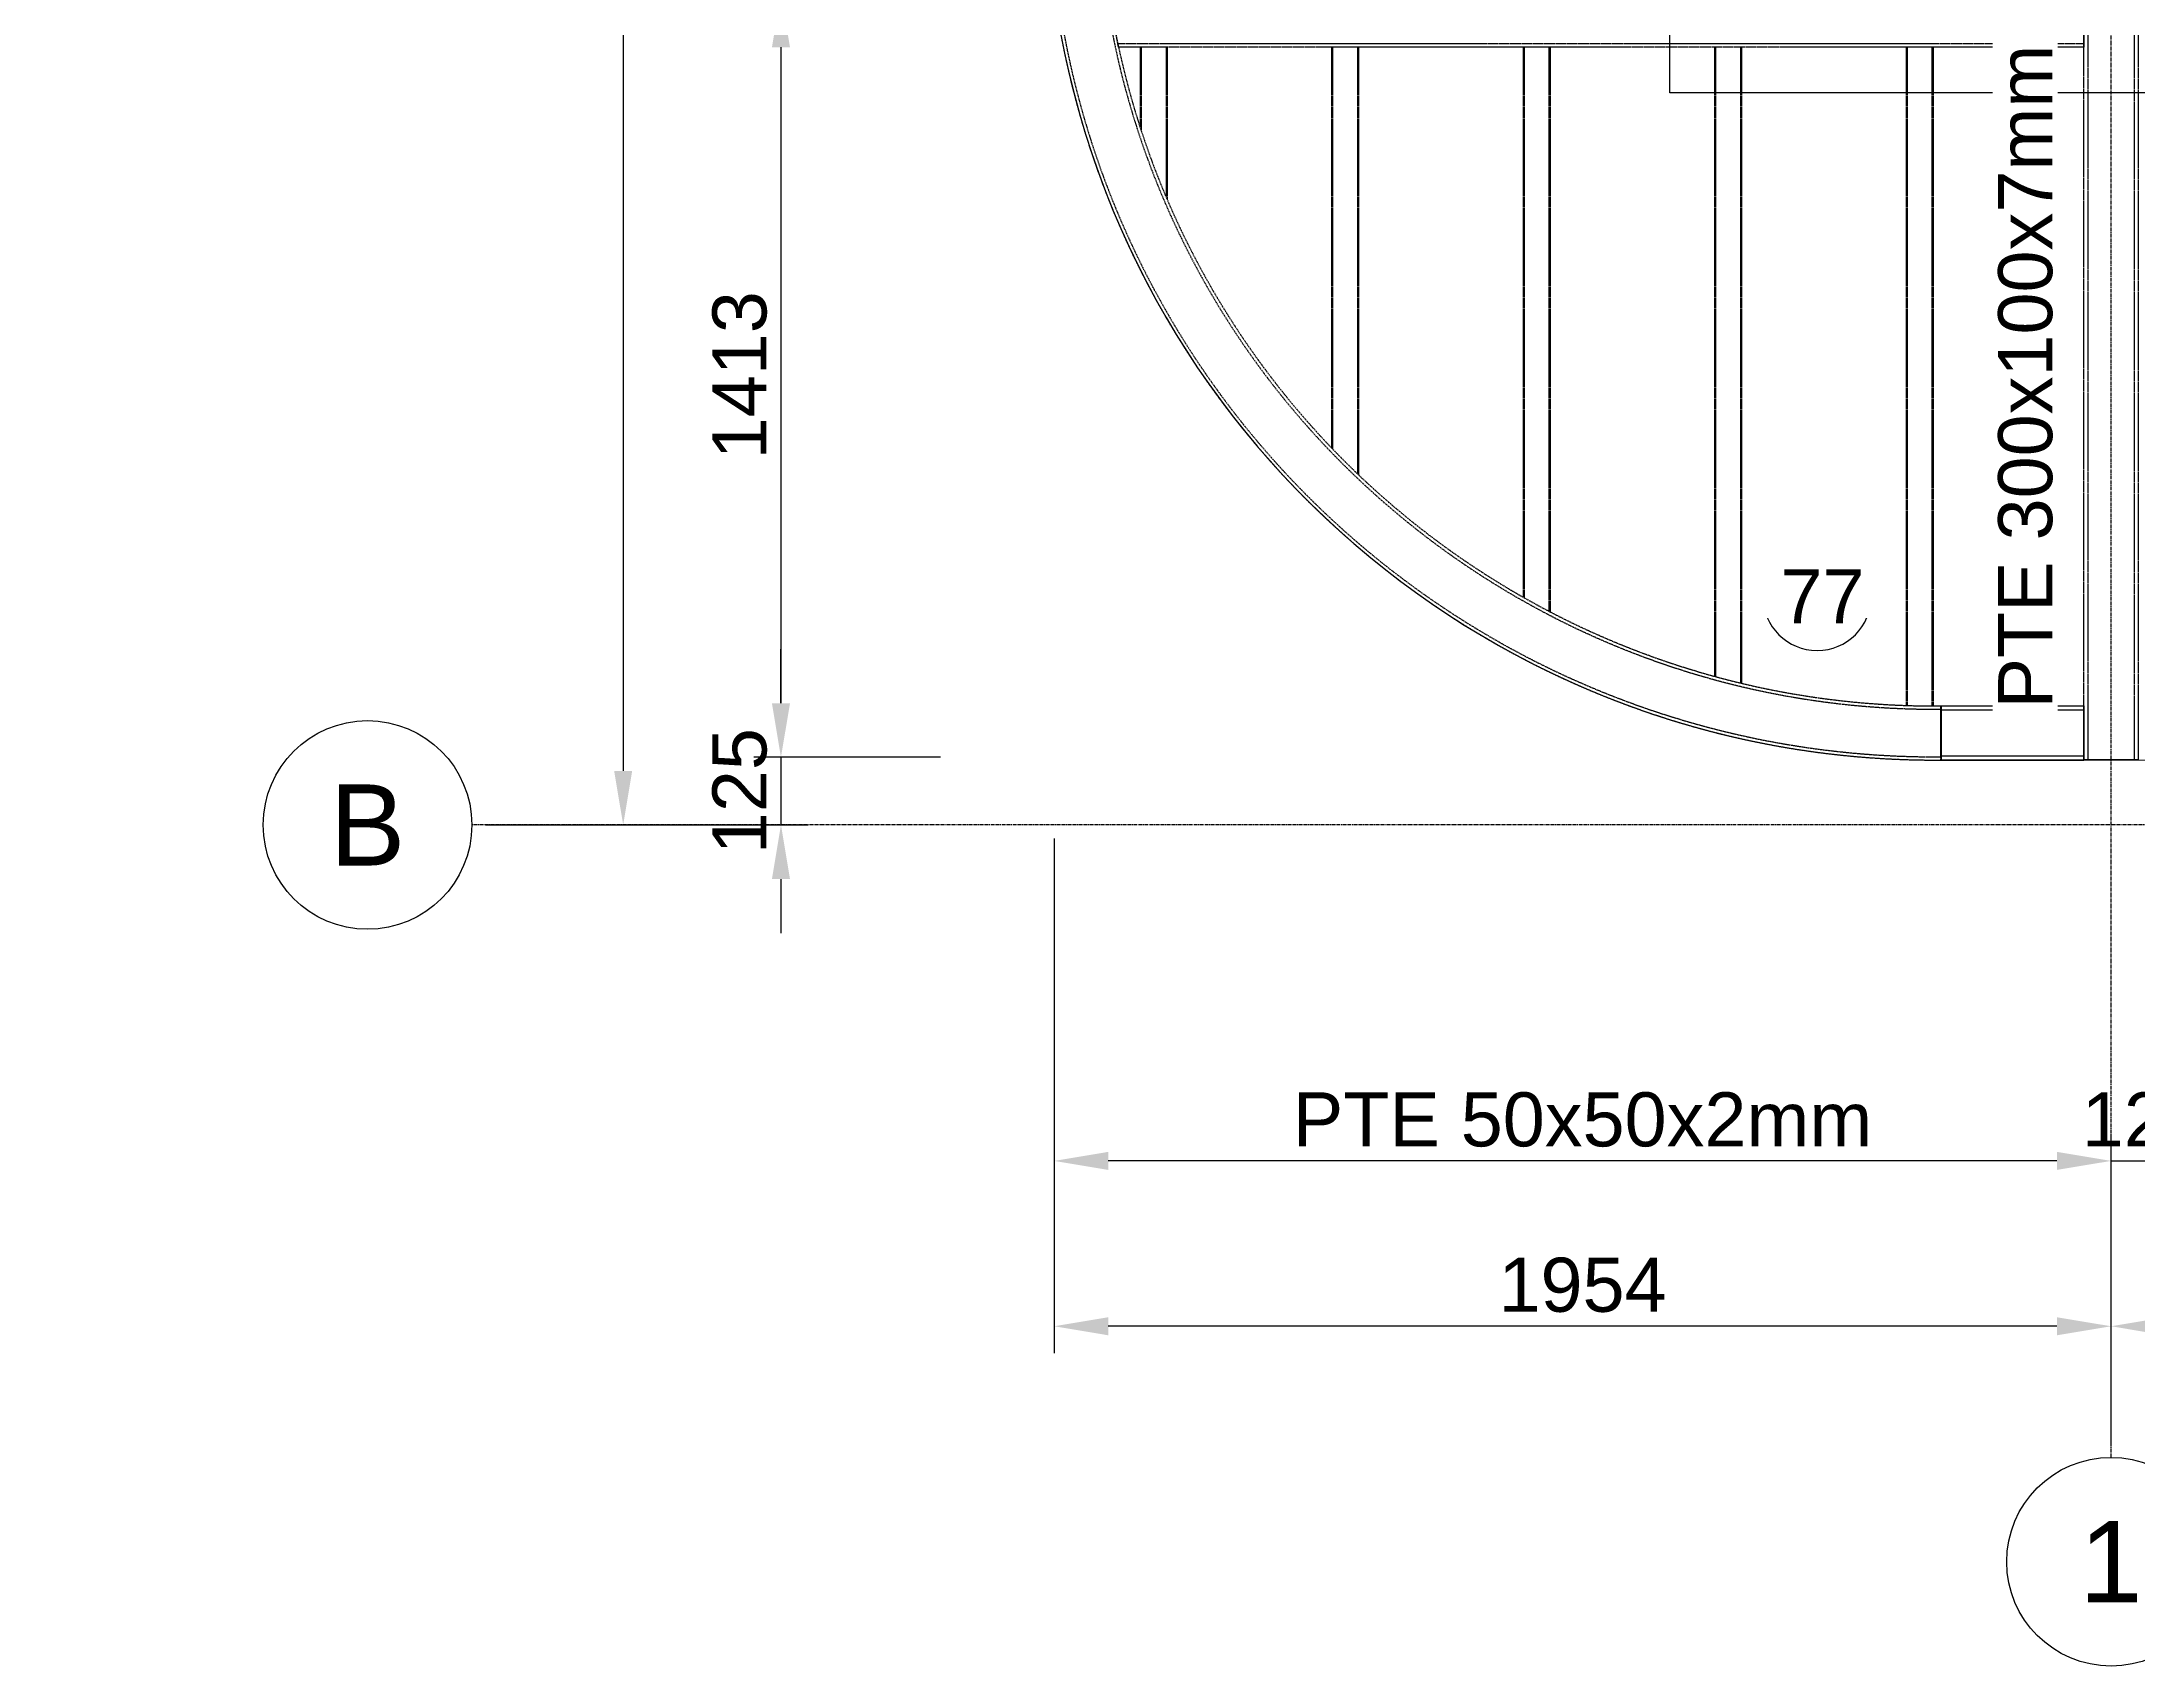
# Model space of a CAD drawing. Header units: millimetres. Extents: x -59786 to 1889966, y -10432 to 69447.
# Drawn here: x 22100 to 25975, y 16875 to 19877 of the extents above; entities that cross this region are included whole.
import ezdxf
from ezdxf import colors
from ezdxf.entities.mleader import LeaderData, LeaderLine
from ezdxf.enums import TextEntityAlignment as Align
from ezdxf.math import Vec2, Vec3

# ---------------------------------------------------------------- set-up
doc = ezdxf.new("R2010")
doc.units = ezdxf.units.MM
doc.header["$LTSCALE"] = 0.2
doc.linetypes.add('CENTER', pattern=[50.8, 31.75, -6.35, 6.35, -6.35])
doc.linetypes.add('HIDDEN', pattern=[9.525, 6.35, -3.175])
for name, color, linetype in [('EE-5', 7, 'Continuous'), ('EE-TEXTO 1', 4, 'Continuous'), ('SIM-CONCRETO', 8, 'Continuous'), ('SIM-COTAS', 1, 'Continuous'), ('SIM-EJES', 8, 'CENTER'), ('SIM-OCULTOS', 8, 'HIDDEN'), ('SIM-PELDAÑOS', 5, 'Continuous')]:
    doc.layers.add(name, color=color, linetype=linetype)
doc.styles.add('ARIAL EE', font='arial.ttf')
doc.styles.get("Standard").update_dxf_attribs({"font": 'arial.ttf'})
doc.dimstyles.new('EE 1_STANDAR', dxfattribs={"dimtxt": 2, "dimasz": 2, "dimexe": 1, "dimexo": 0.5, "dimgap": 0.5, "dimtad": 1, "dimdec": 0, "dimdsep": 46, "dimtxsty": 'ARIAL EE', "dimcen": 1.5, "dimclrd": 256, "dimclre": 256, "dimclrt": 2, "dimadec": 0, "dimazin": 0, "dimtfac": 1, "dimtdec": 0, "dimtix": 1, "dimtmove": 0, "dimatfit": 2, "dimfxl": 1, "dimlwd": -1, "dimlwe": -1, "dimarcsym": 0})

# ---------------------------------------------------------------- blocks, each defined once
blk = doc.blocks.new('PELDAÑOS')
at = {"layer": 'EE-5'}
blk.add_circle((0, 0), 2, dxfattribs=at)
at = {"layer": 'EE-TEXTO 1', "style": 'ARIAL EE', "flags": 4}
blk.add_attdef('PELDAÑO', text='', height=2, dxfattribs=at).set_placement((-0.2, 0), align=Align.MIDDLE_CENTER)
blk = doc.blocks.new('*D248')
at = {"layer": 'SIM-COTAS', "transparency": 16777216}
for p, q in [((25925, 17292.1), (25925, 17553.1)), ((30375, 17292.1), (30375, 17553.1)), ((26025, 17503.1), (30275, 17503.1))]:
    blk.add_line(p, q, dxfattribs=at)
for points in [[(26025, 17519.7), (26025, 17486.4), (25925, 17503.1)], [(30275, 17519.7), (30275, 17486.4), (30375, 17503.1)]]:
    blk.add_solid(points, dxfattribs=at)
at = {"layer": 'SIM-COTAS', "color": 2, "transparency": 16777216, "insert": (28150, 17579.1), "char_height": 100, "attachment_point": 5, "style": 'ARIAL EE'}
blk.add_mtext('4450', dxfattribs=at)
blk = doc.blocks.new('*D268')
at = {"layer": 'SIM-COTAS', "transparency": 16777216}
for p, q in [((26050, 18404.7), (26050, 17758.7)), ((25925, 17285.7), (25925, 17858.7)), ((25825, 17808.7), (25725, 17808.7)), ((25925, 17808.7), (26050, 17808.7)), ((26150, 17808.7), (26250, 17808.7))]:
    blk.add_line(p, q, dxfattribs=at)
for points in [[(25825, 17825.4), (25825, 17792.1), (25925, 17808.7)], [(26150, 17825.4), (26150, 17792.1), (26050, 17808.7)]]:
    blk.add_solid(points, dxfattribs=at)
at = {"layer": 'SIM-COTAS', "color": 2, "transparency": 16777216, "insert": (25987.5, 17884.8), "char_height": 100, "attachment_point": 5, "style": 'ARIAL EE'}
blk.add_mtext('125', dxfattribs=at)
blk = doc.blocks.new('*D292')
at = {"layer": 'SIM-COTAS', "transparency": 16777216}
for p, q in [((23970.9, 18404.7), (23970.9, 17453.1)), ((25925, 17292.1), (25925, 17553.1)), ((25825, 17503.1), (24070.9, 17503.1))]:
    blk.add_line(p, q, dxfattribs=at)
for points in [[(24070.9, 17519.7), (24070.9, 17486.4), (23970.9, 17503.1)], [(25825, 17519.7), (25825, 17486.4), (25925, 17503.1)]]:
    blk.add_solid(points, dxfattribs=at)
at = {"layer": 'SIM-COTAS', "color": 2, "transparency": 16777216, "insert": (24947.9, 17579.1), "char_height": 100, "attachment_point": 5, "style": 'ARIAL EE'}
blk.add_mtext('1954', dxfattribs=at)
blk = doc.blocks.new('*D293')
at = {"layer": 'SIM-COTAS', "transparency": 16777216}
for p, q in [((23970.9, 18404.7), (23970.9, 17758.7)), ((25925, 17285.7), (25925, 17858.7)), ((25825, 17808.7), (24070.9, 17808.7))]:
    blk.add_line(p, q, dxfattribs=at)
for points in [[(24070.9, 17825.4), (24070.9, 17792.1), (23970.9, 17808.7)], [(25825, 17825.4), (25825, 17792.1), (25925, 17808.7)]]:
    blk.add_solid(points, dxfattribs=at)
at = {"layer": 'SIM-COTAS', "color": 2, "transparency": 16777216, "insert": (24947.9, 17884.8), "char_height": 100, "attachment_point": 5, "style": 'ARIAL EE'}
blk.add_mtext('PTE 50x50x2mm', dxfattribs=at)
blk = doc.blocks.new('ITEM_1')
at = {"layer": 'EE-5'}
blk.add_circle((0, 0), 3.857, dxfattribs=at)
at = {"layer": 'EE-TEXTO 1', "style": 'ARIAL EE', "flags": 4}
blk.add_attdef('EJE', text='', height=3, dxfattribs=at).set_placement((0.001, -0.001), align=Align.MIDDLE_CENTER)
blk = doc.blocks.new('*D308')
at = {"layer": 'SIM-COTAS', "transparency": 16777216}
for p, q in [((22919.4, 21759.7), (23224.2, 21759.7)), ((23174.2, 21659.7), (23174.2, 18529.7)), ((22919.4, 18429.7), (23224.2, 18429.7))]:
    blk.add_line(p, q, dxfattribs=at)
for points in [[(23157.5, 21659.7), (23190.8, 21659.7), (23174.2, 21759.7)], [(23157.5, 18529.7), (23190.8, 18529.7), (23174.2, 18429.7)]]:
    blk.add_solid(points, dxfattribs=at)
at = {"layer": 'SIM-COTAS', "color": 2, "transparency": 16777216, "insert": (23098.1, 20094.7), "char_height": 100, "attachment_point": 5, "rotation": 90, "style": 'ARIAL EE'}
blk.add_mtext('3330', dxfattribs=at)
blk = doc.blocks.new('*D310')
at = {"layer": 'SIM-COTAS', "transparency": 16777216}
for p, q in [((23465.9, 20317.2), (23465.9, 20417.2)), ((23760.9, 20217.2), (23415.9, 20217.2)), ((23465.9, 20217.2), (23465.9, 19967.2)), ((23760.9, 19967.2), (23415.9, 19967.2)), ((23465.9, 19867.2), (23465.9, 19767.2))]:
    blk.add_line(p, q, dxfattribs=at)
for points in [[(23449.2, 20317.2), (23482.6, 20317.2), (23465.9, 20217.2)], [(23449.2, 19867.2), (23482.6, 19867.2), (23465.9, 19967.2)]]:
    blk.add_solid(points, dxfattribs=at)
at = {"layer": 'SIM-COTAS', "color": 2, "transparency": 16777216, "insert": (23389.8, 20092.2), "char_height": 100, "attachment_point": 5, "rotation": 90, "style": 'ARIAL EE'}
blk.add_mtext('250', dxfattribs=at)
blk = doc.blocks.new('*D311')
at = {"layer": 'SIM-COTAS', "transparency": 16777216}
for p, q in [((23760.9, 19967.2), (23415.9, 19967.2)), ((23465.9, 19867.2), (23465.9, 18654.7)), ((23760.9, 18554.7), (23415.9, 18554.7))]:
    blk.add_line(p, q, dxfattribs=at)
for points in [[(23449.2, 19867.2), (23482.6, 19867.2), (23465.9, 19967.2)], [(23449.2, 18654.7), (23482.6, 18654.7), (23465.9, 18554.7)]]:
    blk.add_solid(points, dxfattribs=at)
at = {"layer": 'SIM-COTAS', "color": 2, "transparency": 16777216, "insert": (23389.8, 19261), "char_height": 100, "attachment_point": 5, "rotation": 90, "style": 'ARIAL EE'}
blk.add_mtext('1413', dxfattribs=at)
blk = doc.blocks.new('*D312')
at = {"layer": 'SIM-COTAS', "transparency": 16777216}
for p, q in [((23465.9, 18654.7), (23465.9, 18754.7)), ((23760.9, 18554.7), (23415.9, 18554.7)), ((23465.9, 18554.7), (23465.9, 18429.7)), ((22919.4, 18429.7), (23515.9, 18429.7)), ((23465.9, 18329.7), (23465.9, 18229.7))]:
    blk.add_line(p, q, dxfattribs=at)
for points in [[(23449.2, 18654.7), (23482.6, 18654.7), (23465.9, 18554.7)], [(23449.2, 18329.7), (23482.6, 18329.7), (23465.9, 18429.7)]]:
    blk.add_solid(points, dxfattribs=at)
at = {"layer": 'SIM-COTAS', "color": 2, "transparency": 16777216, "insert": (23389.8, 18492.2), "char_height": 100, "attachment_point": 5, "rotation": 90, "style": 'ARIAL EE'}
blk.add_mtext('125', dxfattribs=at)
blk = doc.blocks.new('*D338')
at = {"layer": 'SIM-COTAS', "color": 2, "transparency": 16777216, "insert": (25767, 19258.5), "char_height": 100, "attachment_point": 5, "rotation": 90, "style": 'ARIAL EE', "bg_fill": 3, "box_fill_scale": 1.1, "bg_fill_color": 256, "bg_fill_true_color": 13158600, "bg_fill_transparency": 0}
blk.add_mtext('PTE 300x100x7mm', dxfattribs=at)

msp = doc.modelspace()

# ---------------------------------------------------------------- linework, layer by layer
at = {"layer": 'SIM-CONCRETO'}
msp.add_line((25611.227, 18549.659, -4.568), (25874.995, 18549.659), dxfattribs=at)
at = {"layer": 'SIM-EJES'}
msp.add_line((33329.111, 18429.656), (22894.413, 18429.656), dxfattribs=at)
at = {"layer": 'SIM-OCULTOS'}
for p, q in [((25610.435, 18642.659, -4.568), (25874.995, 18642.659)), ((25874.995, 18556.659), (25610.435, 18556.659, -4.568))]:
    msp.add_line(p, q, dxfattribs=at)
at = {"layer": 'SIM-OCULTOS', "elevation": -4.568}
msp.add_lwpolyline([(25610.435, 18649.659), (25874.995, 18649.659), (25874.995, 18549.659), (25610.435, 18549.659)], close=True, dxfattribs=at)

# ---------------------------------------------------------------- block references
ref = msp.add_blockref('PELDAÑOS', (25381.625, 18852.086), dxfattribs=dict(xscale=-50, yscale=50, zscale=50))
ref.add_attrib('PELDAÑO', '77', dxfattribs={"layer": 'EE-TEXTO 1', "height": 100, "style": 'ARIAL EE'}).set_placement((25391.604, 18852.086), align=Align.MIDDLE_CENTER)
at = {"layer": 'SIM-COTAS'}
ref = msp.add_blockref('ITEM_1', (22701.556, 18429.656), dxfattribs=dict(at, xscale=50.00000000000001, yscale=50.00000000000001, zscale=50.00000000000001, rotation=179.9999999999999))
ref.add_attrib('EJE', 'B', dxfattribs={"layer": 'EE-TEXTO 1', "height": 150, "style": 'ARIAL EE', "flags": 4}).set_placement((22701.489, 18429.7), align=Align.MIDDLE_CENTER)
ref = msp.add_blockref('ITEM_1', (25924.995, 17067.837), dxfattribs=dict(at, xscale=50.00000000000001, yscale=50.00000000000001, zscale=50.00000000000001, rotation=179.9999999999999))
ref.add_attrib('EJE', '1', dxfattribs={"layer": 'EE-TEXTO 1', "height": 150, "style": 'ARIAL EE', "flags": 4}).set_placement((25924.928, 17067.881), align=Align.MIDDLE_CENTER)

# ---------------------------------------------------------------- dimensions: what is measured, and where the dimension line sits
dim = msp.add_linear_dim(base=(23465.906, 18429.656), p1=(23785.911, 18554.656), p2=(22894.413, 18429.656), angle=270, dimstyle='EE 1_STANDAR', dxfattribs=at)
dim.commit()
dim.dimension.update_dxf_attribs({"geometry": '*D312', "text_midpoint": (23465.906, 18492.156), "dimtype": 160})
dim = msp.add_linear_dim(base=(23970.894, 17503.052), p1=(25924.995, 17267.122), p2=(23970.894, 18429.656), angle=180, dimstyle='EE 1_STANDAR', dxfattribs=at)
dim.commit()
dim.dimension.update_dxf_attribs({"geometry": '*D292', "text_midpoint": (24947.944, 17579.109)})
dim = msp.add_linear_dim(base=(23970.894, 17808.749), p1=(25924.995, 17260.694), p2=(23970.894, 18429.656), angle=180, text='PTE 50x50x2mm', dimstyle='EE 1_STANDAR', dxfattribs=at)
dim.commit()
dim.dimension.update_dxf_attribs({"geometry": '*D293', "text_midpoint": (24947.944, 17884.806)})
for base, p1, p2, picture, middle in [((26049.995, 17808.749), (25924.995, 17260.694), (26049.995, 18429.656), '*D268', (25987.495, 17884.806)), ((30374.995, 17503.052), (25924.995, 17267.122), (30374.995, 17267.122), '*D248', (28149.995, 17579.109))]:
    dim = msp.add_linear_dim(base=base, p1=p1, p2=p2, dimstyle='EE 1_STANDAR', dxfattribs=at)
    dim.commit()
    dim.dimension.update_dxf_attribs({"geometry": picture, "text_midpoint": middle})

# ---------------------------------------------------------------- next in the draw order: leaders
at = {"layer": 'SIM-COTAS', "linetype": 'Continuous'}
ml = msp.add_multileader_mtext('Standard', dxfattribs=at)
ml.set_content('{\\C2;PTE 300x100x7}', color=256)
ml.set_leader_properties()
ml.build(insert=Vec2(0, 0))
ml.multileader.update_dxf_attribs({"dogleg_length": 3.724, "arrow_head_size": 100, "scale": 50})
ctx = ml.context
ctx.base_point, ctx.scale, ctx.char_height, ctx.arrow_head_size, ctx.landing_gap_size, ctx.plane_origin = Vec3(20507.888, 18911.413), 50, 100, 100, 50, Vec3(16048.145, 36223.621)
notes = []
notes.append((ctx, [(0, (1, 1, 0), (20321.71, 18911.413), (1, 0), 186.178, [(0, [(19524.919, 19992.562)], 0, [])])]))
ctx.mtext.insert, ctx.mtext.width, ctx.mtext.defined_height, ctx.mtext.flow_direction = Vec3(20557.888, 18962.299), 1016.98636, 822.189, 5
ctx.mtext.has_bg_fill, ctx.mtext.bg_color, ctx.mtext.bg_scale_factor, ctx.mtext.bg_transparency, ctx.mtext.use_window_bg_color = 1, -1073741824, 1.5, 0, 1
for ctx, leaders in notes:
    for number, flags, end, landing, length, lines in leaders:
        leader = LeaderData()
        leader.index, (leader.has_last_leader_line, leader.has_dogleg_vector, leader.attachment_direction) = number, flags
        leader.last_leader_point, leader.dogleg_vector, leader.dogleg_length = Vec3(end), Vec3(landing), length
        for number, points, colour, breaks in lines:
            line = LeaderLine()
            line.index, line.vertices, line.color, line.breaks = number, Vec3.list(points), colors.encode_raw_color(colour), breaks
            leader.lines.append(line)
        ctx.leaders.append(leader)

# ---------------------------------------------------------------- next in the draw order: leaders
ml = msp.add_multileader_mtext('Standard', dxfattribs=at)
ml.set_content('{\\C2;PTE 300x100x7}', color=256)
ml.set_leader_properties()
ml.build(insert=Vec2(0, 0))
ml.multileader.update_dxf_attribs({"dogleg_length": 0.0025, "arrow_head_size": 100, "scale": 50})
ctx = ml.context
ctx.base_point, ctx.scale, ctx.char_height, ctx.arrow_head_size, ctx.landing_gap_size, ctx.plane_origin = Vec3(8288.146, 18924.61), 50, 100, 100, 50, Vec3(4001.224, 36223.621)
notes = []
notes.append((ctx, [(0, (1, 1, 0), (8101.968, 18924.61), (1, 0), 186.178, [(0, [(7477.998, 19867.246)], 0, [])])]))
ctx.mtext.insert, ctx.mtext.width, ctx.mtext.defined_height, ctx.mtext.flow_direction = Vec3(8338.146, 18975.497), 994.35046, 411.095, 5
ctx.mtext.has_bg_fill, ctx.mtext.bg_color, ctx.mtext.bg_scale_factor, ctx.mtext.bg_transparency, ctx.mtext.use_window_bg_color = 1, -1073741824, 1.5, 0, 1
for ctx, leaders in notes:
    for number, flags, end, landing, length, lines in leaders:
        leader = LeaderData()
        leader.index, (leader.has_last_leader_line, leader.has_dogleg_vector, leader.attachment_direction) = number, flags
        leader.last_leader_point, leader.dogleg_vector, leader.dogleg_length = Vec3(end), Vec3(landing), length
        for number, points, colour, breaks in lines:
            line = LeaderLine()
            line.index, line.vertices, line.color, line.breaks = number, Vec3.list(points), colors.encode_raw_color(colour), breaks
            leader.lines.append(line)
        ctx.leaders.append(leader)

# ---------------------------------------------------------------- next in the draw order: linework, layer by layer
at = {"layer": 'SIM-COTAS'}
msp.add_lwpolyline([(26842.613, 20401.698), (30851.103, 20401.698), (30851.103, 19782.794), (25109.209, 19782.794), (25109.209, 20988.4), (25072.849, 20831.562), (25144.683, 20831.562)], dxfattribs=at)
at = {"layer": 'SIM-EJES'}
msp.add_line((25924.995, 17260.694), (25924.995, 26567.979), dxfattribs=at)
at = {"layer": 'SIM-OCULTOS'}
for p, q in [((25881.995, 19967.246, 3.862), (25881.995, 18549.835)), ((25967.995, 19967.249, 8.264), (25967.995, 18549.839, 4.402)), ((24089.879, 19874.246, 3.862), (25874.995, 19874.246, 3.862)), ((24129.797, 19867.246, 3.862), (24129.797, 19720.011, 2.084)), ((24131.797, 19867.246, 3.862), (24131.797, 19713.868, 2.035)), ((24177.797, 19867.246, 3.862), (24177.797, 19591.35, 1.29)), ((24179.797, 19867.246, 3.862), (24179.797, 19586.661, 1.269)), ((24483.836, 19867.246), (24483.836, 19126.721, -3.302)), ((24485.836, 19867.246), (24485.836, 19124.635, -3.305)), ((24531.836, 19867.246), (24531.836, 19078.716, -3.369)), ((24533.836, 19867.246), (24533.836, 19076.806, -3.372)), ((24837.876, 19867.246), (24837.876, 18850.958, -3.525)), ((24839.876, 19867.246), (24839.876, 18849.825, -3.527)), ((24885.876, 19867.246), (24885.876, 18824.835, -3.56)), ((24887.876, 19867.246), (24887.876, 18823.794, -3.561)), ((25191.915, 19867.246, 3.862), (25191.915, 18704.658, 0.157)), ((25193.915, 19867.246, 3.862), (25193.915, 18704.111, 0.155)), ((25239.915, 19867.246, 3.862), (25239.915, 18692.32, 0.128)), ((25241.915, 19867.246, 3.862), (25241.915, 18691.841, 0.127)), ((25545.955, 19867.246, 3.862), (25545.955, 18650.594, -0.016)), ((25547.955, 19867.246, 3.862), (25547.955, 18650.524, -0.015)), ((25593.955, 19867.246, 3.862), (25593.955, 18649.638, -0.008)), ((25595.955, 19867.246, 3.862), (25595.955, 18649.631, -0.008))]:
    msp.add_line(p, q, dxfattribs=at)
at = {"layer": 'SIM-OCULTOS', "elevation": -4.568}
msp.add_lwpolyline([(24069.969, 19979.852, 0.37572026), (25611.179, 18649.659), (25611.227, 18549.659, -0.3756789), (23970.894, 19966.286), (24069.969, 19979.852)], format="xyb", dxfattribs=at)
at = {"layer": 'SIM-OCULTOS'}
for points in [[(24071.776, 19967.246), (25874.995, 19967.246), (25874.995, 19867.246), (24089.879, 19867.246)], [(25974.995, 19967.246), (25974.995, 18549.835), (25874.995, 18549.835), (25874.995, 19967.246)]]:
    msp.add_lwpolyline(points, close=True, dxfattribs=at)
for centre, radius, start, end in [((25600.723, 20195.492, -0.706), 1639.867, 188.005881, 270.366913), ((25600.725, 20195.493, -0.706), 1551.87, 188.017764, 270.3861)]:
    msp.add_arc(centre, radius, start, end, dxfattribs=at)
at = {"layer": 'SIM-PELDAÑOS'}
msp.add_lwpolyline([(25974.995, 21634.656), (23743.928, 21634.656), (23970.894, 19966.286, 0.37566336), (25611.227, 18549.625), (26049.995, 18549.835), (26049.995, 19967.246), (25799.995, 19967.246), (25799.995, 20217.246), (25974.995, 20217.246)], format="xyb", close=True, dxfattribs=at)

# ---------------------------------------------------------------- next in the draw order: dimensions: what is measured, and where the dimension line sits
at = {"layer": 'SIM-COTAS'}
dim = msp.add_linear_dim(base=(23174.177, 18429.656), p1=(22894.413, 21759.656), p2=(22894.413, 18429.656), angle=90, dimstyle='EE 1_STANDAR', dxfattribs=at)
dim.commit()
dim.dimension.update_dxf_attribs({"geometry": '*D308', "text_midpoint": (23098.085, 20094.656)})
dim = msp.add_linear_dim(base=(23465.906, 19967.246), p1=(23785.911, 20217.246), p2=(23785.911, 19967.246), angle=270, dimstyle='EE 1_STANDAR', override={"dimtmove": 1}, dxfattribs=at)
dim.commit()
dim.dimension.update_dxf_attribs({"geometry": '*D310', "text_midpoint": (23465.906, 20092.246), "dimtype": 160})
dim = msp.add_linear_dim(base=(23465.906, 18554.656), p1=(23785.911, 19967.246), p2=(23785.911, 18554.656), angle=270, dimstyle='EE 1_STANDAR', override={"dimtmove": 1}, dxfattribs=at)
dim.commit()
dim.dimension.update_dxf_attribs({"geometry": '*D311', "text_midpoint": (23389.815, 19260.951)})

# ---------------------------------------------------------------- next in the draw order: dimensions: what is measured, and where the dimension line sits
dim = msp.add_linear_dim(base=(25843.119, 18549.835), p1=(25974.995, 19967.246), p2=(25974.995, 18549.835, -4.402), angle=90, text='PTE 300x100x7mm', dimstyle='EE 1_STANDAR', override={"dimse1": 1, "dimse2": 1, "dimsd1": 1, "dimsd2": 1, "dimtfill": 1}, dxfattribs=at)
dim.commit()
dim.dimension.update_dxf_attribs({"geometry": '*D338', "text_midpoint": (25767.028, 19258.541)})

doc.saveas('drawing.dxf')
